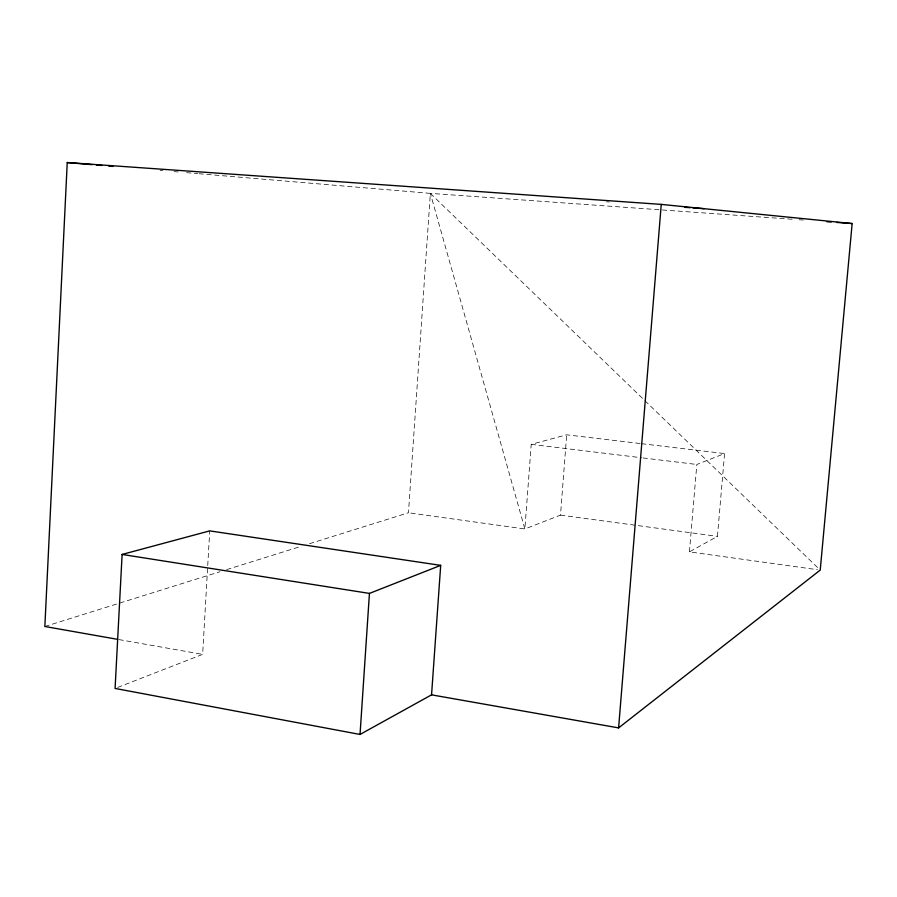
<?xml version="1.0" encoding="UTF-8"?>
<svg xmlns="http://www.w3.org/2000/svg" width="897" height="897" viewBox="0 0 897 897"><rect width="100%" height="100%" fill="white"/><g stroke="black" fill="none" stroke-linecap="round" stroke-linejoin="round"><path stroke-width="0.67" stroke-dasharray="4.49 3.36" d="M117.664 687.438L202.644 654.373L207.655 566.96M207.734 565.57L209.73 530.878M309.532 543.705L408.46 512.759L430.358 193.371L199.112 173.738M640.099 443.522L566.691 434.798L531.237 444.34L524.868 528.972L408.46 512.759M792.096 219.249L430.358 193.371L524.868 528.972L560.49 515.113L566.691 434.798M689.423 551.879L696.823 464.478L724.585 453.557L717.443 536.361L689.423 551.879L817.47 569.707M44.85 626.487L219.967 571.714M226.649 569.629L301.515 546.206M606.495 201.791L609.287 201.982M799.081 219.743L803.264 220.045M160.103 170.43L162.895 170.665M174.029 171.607L178.211 171.966M186.576 172.673L197.721 173.614M641.49 443.69L724.585 453.557M531.237 444.34L641.635 457.762M643.014 457.93L696.823 464.478M560.49 515.113L717.443 536.361M118.942 639.583L202.644 654.373M430.358 193.371L643.934 399.737M644.932 400.712L818.21 568.149"/><path stroke-width="1.35" d="M431.558 694.839L440.696 565.368L209.73 530.878L122.115 554.447L115.085 688.436L360.033 734.452L431.558 694.839L618.594 727.893L820.228 570.088L852.15 223.544L661.257 204.393L67.241 162.548L44.85 626.487L117.574 639.337M360.033 734.452L369.441 593.41L440.696 565.368M618.594 727.893L661.257 204.393M684.613 207.308L690.185 207.7M692.977 207.902L704.134 208.687M827.012 221.75L831.205 222.041M836.789 222.445L852.15 223.544M67.241 162.548L92.167 164.656M96.315 165.014L101.854 165.485M108.784 166.068L112.932 166.427M122.115 554.447L369.441 593.41"/></g></svg>
